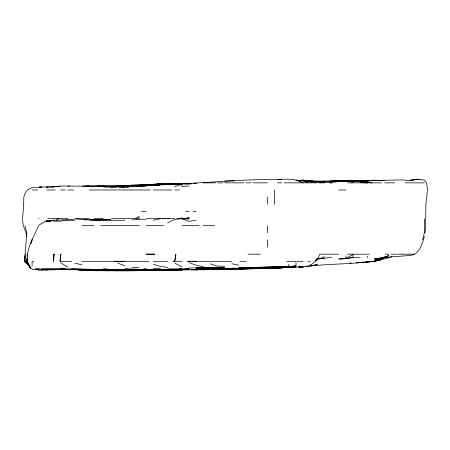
<?xml version="1.0" encoding="UTF-8"?>
<svg xmlns="http://www.w3.org/2000/svg" width="450" height="450" viewBox="0 0 450 450"><rect width="100%" height="100%" fill="white"/><g stroke="black" fill="none" stroke-linecap="round" stroke-linejoin="round"><path stroke-width="0.67" d="M53.499 261.309L53.505 254.177L54.321 254.177L53.505 261.309L53.505 254.177M24.975 255.206L24.874 261.309L24.975 255.206L25.599 254.177L26.032 254.177M23.67 204.249L23.805 197.117L24.975 193.601L27.399 189.984L32.108 187.504L41.833 187.048M24.806 261.309L24.975 256.404M425.031 232.779L425.599 225.647L425.902 204.249L427.5 189.984L426.668 182.857L424.378 180.096L417.246 179.303L410.113 180.411L410.113 180.849L402.981 179.876L374.451 180.495M23.788 204.249L22.5 218.514L23.282 225.647L26.004 232.779L26.792 236.672M27.203 258.716L26.938 261.309L30.471 268.442M27.467 256.123L27.664 254.177L27.45 256.123M27.236 258.069L26.876 261.309L30.729 268.442L26.938 261.309L27.326 254.177L29.093 247.044L32.108 239.974M25.065 254.177L26.826 232.779L24.975 225.647M174.752 261.191L175.905 254.177L174.752 261.309L173.199 261.309L181.884 261.309M32.108 268.442L30.375 268.442L27.006 261.309L27.293 260.01M422.595 239.912L424.378 232.779L424.378 218.807M424.378 236.362C422.168 243.962 419.535 254.531 410.113 255.42C398.188 256.601 385.971 256.444 374.451 260.128L384.176 257.676M30.966 243.152L31.939 239.912L38.694 225.647L39.24 224.961L46.373 220.736L47.672 220.753M31.061 243.152L32.108 239.574M315.287 260.955L317.396 259.549L319.849 254.177L338.794 254.177M315.636 260.297L317.396 258.278L315.399 261.309L310.264 265.556L303.131 267.024L267.469 267.002L281.734 266.496L274.601 266.822L288.866 266.811L295.999 265.742L295.999 262.356M56.379 220.314L58.297 218.514M61.358 254.177L60.637 254.722L60.075 261.309L60.637 254.177L60.637 261.309L71.724 261.309M53.505 254.751L54.321 254.177M135.546 218.514L139.089 216.382L139.089 218.514L117.984 218.514M181.884 217.699L180.349 218.514L176.85 218.514M167.619 222.913L174.752 219.398L181.884 218.717L189.017 218.818L181.884 218.784M317.396 259.549L324.529 256.635M152.061 184.646L153.354 184.162L160.487 183.684M174.752 186.739L181.884 184.202L181.884 186.441L189.017 185.974M122.884 186.013L124.824 185.445L131.957 185.243L130.016 185.67M129.364 185.591C139.337 183.454 149.709 185.912 159.84 184.899M391.961 256.68C381.864 259.965 371.498 262.294 360.838 262.541M153.354 220.213L160.487 218.649M412.706 180.281L414.006 180M415.299 179.719L417.246 179.303M47.672 220.815L46.373 220.815L53.505 220.365L46.373 221.85L53.505 220.196L67.77 219.729M385.476 257.394L386.769 257.119M155.947 184.236C164.002 182.222 172.373 184.826 180.585 183.909L160.487 184.236L180.585 183.876L174.752 183.847M53.505 220.326L46.373 221.681L53.505 220.477M381.583 258.227L387.422 257.192L381.583 258.216M410.113 180.315L417.246 179.072L419.839 179.758M196.149 220.146L189.017 221.349L181.884 218.717M53.505 221.231L60.637 221.136L74.903 218.97L96.3 220.05L110.565 219.662M100.187 186.474L103.433 185.957L131.957 185.692L116.398 186.092L124.824 185.991M156.6 184.281L158.541 183.982M253.204 268.425L246.071 269.072L238.939 269.038L243.478 268.881M295.352 267.053L288.866 266.782L295.999 265.742M318.69 258.727L331.661 257.304M367.318 261.934L374.451 261.309L381.583 259.487L374.451 261.349L365.377 262.046L372.397 261.309C351.776 264.195 330.941 263.79 310.264 265.972L317.396 264.521L310.264 266.108L305.077 266.383M203.282 182.824C229.354 180.579 255.583 179.336 281.734 179.409L278.494 179.438M85.922 186.109C98.843 185.434 111.864 187.059 124.824 186.3L67.77 186.075M317.396 182.008L331.661 182.008L338.794 181.361L360.186 181.502L367.318 182.857L381.583 182.857M284.327 267.502L275.901 267.789M285.626 267.384L290.166 267.075M283.68 267.525L275.901 267.784M285.626 267.362L295.999 267.081M87.868 186.097L89.168 185.996L82.682 186.081M162.433 184.708L174.752 183.982M57.398 269.336L53.505 269.646L58.044 269.319M239.788 268.442L238.939 268.504L240.097 268.442M291.459 267.081L281.734 267.756L292.759 267.092M356.299 262.676L357.593 262.575M56.745 269.314L54.152 269.511L77.496 269.494L76.196 269.28M238.939 268.639L241.599 268.442M161.786 184.748L167.619 184.314M294.053 267.097L274.601 268.183L231.812 268.144M319.343 181.586L331.661 180.759L370.564 180.669M333.608 181.142L345.926 180.816L331.661 180.996L358.892 180.743M131.957 219.926L139.089 219.442M168.266 269.64L172.806 269.336M166.326 269.319L160.487 269.584L167.619 269.466L153.354 269.809L174.752 269.511L189.017 268.762M248.006 268.571L249.947 268.442M181.884 269.246L189.017 268.808M299.239 266.743L301.185 266.614M110.565 219.347L96.3 220.157L89.168 219.949L103.433 219.803L96.3 220.022M69.716 269.331L74.903 269.567L66.471 269.325C104.946 270.636 143.415 270.838 181.884 269.994L160.487 270.202L181.884 269.584L174.752 269.364L185.124 269.392L169.566 269.584L196.149 269.955L209.762 269.331L196.149 269.646L210.414 269.314M238.939 268.504L239.929 268.442M258.39 268.104L262.282 267.975M56.745 186.632L53.505 186.829L60.637 185.979L69.716 186.075M58.691 186.514L59.991 186.441M264.229 267.975L253.204 268.841L203.282 269.752L196.149 269.528L203.282 269.752L211.708 269.325M318.69 258.683L324.529 258.339M197.443 269.786L190.963 269.781M199.389 269.668L205.228 269.308M224.679 269.364L217.547 269.061L224.679 269.359L233.752 268.892L229.213 268.875M153.354 184.506L139.742 184.967L159.84 184.877L139.089 185.338M49.613 269.775L39.24 270.186L36.63 269.314M114.351 261.309L124.824 261.309M356.299 262.806L360.186 262.592M163.732 269.786L157.894 270.006M285.626 267.249L288.866 267.081M292.106 267.075L281.734 267.834L241.47 268.442L242.786 268.408M203.282 182.554L181.884 183.836L191.61 183.403M331.009 181.305L324.529 181.614L338.794 180.793L354.999 180.833M65.824 269.314L53.505 269.381L77.496 269.522M187.718 183.819L191.61 183.662L184.477 183.825L191.61 183.667M368.618 180.675L374.451 180.411L367.971 180.669M145.575 270.219L143.629 270.309L146.222 270.225L143.629 270.371L151.408 270.248M162.433 269.899L165.026 269.781M213.007 269.325L199.389 269.606L209.762 269.331M277.847 179.336C286.386 179.089 295.431 178.464 303.131 182.857L295.999 180.039L303.131 180.787L301.832 180.726M191.61 183.465L167.619 184.506L172.159 184.365M196.149 183.268L193.556 183.381L196.149 183.324L194.85 183.375M312.21 181.086L303.131 180.163L297.945 180.388L303.131 180.163L312.857 181.091M360.186 182.025L367.318 181.71L371.936 182.857L367.318 181.8L360.186 182.002L367.318 181.71L360.186 181.817L361.485 182.002M162.433 269.854L164.379 269.769M331.661 182.008L336.848 181.789L324.529 181.991M65.177 269.331L39.24 269.848L32.108 269.28M165.673 269.764L146.222 270.141L160.487 270.152L189.017 269.213L184.477 269.291M188.37 269.775C173.441 269.544 158.552 270.832 143.629 270.495L146.222 270.371L143.629 270.422M353.059 180.906L384.829 180.315M61.937 269.319L53.505 269.831L41.833 269.741M108.619 270.681L89.168 270.619L82.035 269.781L85.922 270.129M203.282 268.543L217.547 268.886L224.679 268.605L196.149 268.712M224.679 181.097L234.405 180.765L231.812 180.827M358.892 180.681L374.451 180.624L369.264 180.675M189.017 268.037L217.547 267.576L196.149 267.761M117.698 270.748L124.824 270.478L119.638 270.608M137.796 270.681L124.824 270.928L103.433 270.506L123.531 270.236M199.389 269.505L206.522 269.319M103.433 220.551L124.824 220.202M187.718 268.667L189.017 268.622M225.326 269.117L231.812 268.898L230.513 268.869M275.901 267.643L279.141 267.536M288.866 267.199L292.759 267.064M231.812 268.869L225.326 269.027L274.601 267.727L268.121 267.919M260.336 268.29L281.734 267.834L268.121 267.952M181.884 268.768L167.619 268.914M199.389 269.398L201.982 269.319M249.317 267.964L260.336 267.986L246.071 268.324L266.175 267.969M103.433 186.148L97.594 186.317L110.565 186.379L97.594 186.154M316.749 181.744L310.264 181.924L325.822 181.226M62.584 269.286L60.637 269.342L89.168 269.904L85.275 269.769M184.477 183.819L191.61 183.757L186.424 183.819M117.045 186.272L89.168 186.3M119.638 186.199L138.442 186.171M142.335 186.081L146.222 185.979L103.433 186.294L142.335 186.373M179.291 268.937L181.237 268.881M231.812 269.016L244.356 268.442L238.939 268.875L225.326 268.898L226.62 268.875M217.547 268.847L224.679 268.667L217.547 268.824M59.991 186.412L46.373 187.076L47.672 187.054M108.619 186.531L117.698 186.345M345.926 180.889L367.318 180.624L360.186 180.63M167.681 218.514L174.752 218.357M349.813 263.053L351.113 263.031M64.53 269.325L95.001 270.467L82.682 270.208M131.957 185.692L117.698 185.917L154.654 185.552L139.742 185.625M52.211 186.981L53.505 186.958L39.24 187.048L41.833 187.138M41.833 269.477L46.373 269.404L41.833 269.471M117.698 185.777L124.824 185.664M149.468 185.642L146.222 185.687L149.468 185.698M150.761 185.619L154.654 185.614M253.856 267.418L267.469 267.058L253.204 267.553L238.939 267.446L251.91 267.412M225.326 268.914L231.159 268.875M118.991 186.975L128.717 186.902L124.824 186.902M82.035 270.225L95.001 270.416M104.726 270.602L99.54 270.658L117.698 270.523L103.433 270.056M122.231 186.975L124.824 186.953M105.373 269.724L103.433 269.668L131.957 270.107M97.594 270.675L96.3 270.686L110.565 270.72L99.54 270.675M136.496 270.439L125.477 270.214M126.771 186.975L128.717 186.958M172.159 184.303L124.824 186.739L103.433 186.868L112.506 186.975M140.389 185.625L146.222 185.58M196.149 268.493L216.894 268.819M131.31 269.775L117.698 269.781L103.433 268.982L117.698 269.837L153.354 269.854L131.957 269.775M85.275 270.236L95.001 270.472M203.282 182.857L209.526 182.857M210.414 182.857L215.758 182.857M217.547 182.857L223.155 182.857M224.679 182.857L231.109 182.857M231.812 182.857L243.889 182.857M246.071 182.857L251.145 182.857M253.204 182.857L267.469 182.857M277.341 182.857L281.734 182.857M284.074 182.857L288.866 182.857M289.327 182.857L313.172 182.857M321.283 182.098L324.529 182.171L310.264 181.665L314.634 182.857L317.396 182.857M319.084 182.857L324.529 182.857M347.839 182.857L353.059 182.857M353.16 182.857L360.186 182.857M360.771 182.857L367.318 183.071M384.615 182.857L394.774 182.857M405.219 182.857L424.378 182.857M167.619 183.735L180.585 184.252M32.108 189.984L37.558 189.984M46.777 189.984L55.102 189.984M60.637 189.984L65.278 189.984M67.77 189.984L73.778 189.984M89.168 189.984L116.741 189.984M117.698 189.984L124.689 189.984M124.824 189.984L150.03 189.984M153.354 189.984L171.748 189.984M174.752 189.984L179.325 189.984M338.794 189.984L345.926 189.984M141.514 211.382L146.222 211.382M185.676 211.382L189.017 211.382M192.954 211.382L196.149 211.382M38.734 218.514L39.24 218.514M47.88 218.514L67.77 218.514M76.067 218.514L89.168 218.514M94.371 218.514L103.185 218.514M111.476 218.514L117.698 218.514M146.396 218.514L153.354 218.514M154.041 218.514L160.487 218.514M162.338 218.514L165.414 218.514M160.487 218.453L169.712 218.514M181.884 218.514L185.597 218.514L189.017 217.08L189.017 218.514M82.035 225.647L94.292 225.647M100.884 225.647L139.264 225.647M146.222 225.647L163.659 225.647M181.884 225.647L199.271 225.647M203.282 225.647L214.588 225.647M248.012 254.177L260.336 254.177M347.49 254.177L353.059 254.177M353.402 254.177L369.259 254.177M385.267 254.177L388.716 254.177M391.056 254.177L395.848 254.177M396.759 254.177L402.772 254.177M402.981 254.177L409.995 254.177M410.113 254.177L414.517 254.177M27.118 261.309L24.975 261.309L24.975 261.821L29.053 265.191M33.812 261.309L32.108 261.309L32.108 266.181M82.035 261.309L148.866 261.309M153.354 261.309L167.619 261.309M231.812 261.309L187.594 261.309L196.149 261.309M240.002 261.309L246.071 261.309M286.779 261.309L295.999 261.309M297.017 261.309L303.131 261.309M307.991 261.309L310.264 261.309M35.376 268.442L39.24 268.442L39.24 267.93M41.057 268.442L53.505 268.442M54.27 268.442L60.637 268.442M143.741 268.442L146.222 268.442M153.354 268.442L160.487 268.442M87.221 269.719L82.035 269.719L89.168 269.696L78.789 269.331M117.698 270.838L103.433 270.675M139.089 219.234L146.222 219.263M60.637 268.723L65.177 268.746M146.222 185.023L153.354 185.062M83.329 186.486L103.433 186.244L97.594 186.143M286.92 267.041L281.734 267.007L288.866 267.109M199.389 269.46L203.282 269.488M124.824 270.248L139.089 270.225L110.565 270.017L71.663 268.869M110.565 270.039L117.698 270.096M325.822 181.237L310.264 180.849L312.857 181.131M224.679 266.203L217.547 266.124L210.414 263.903M180.585 269.325L181.884 269.342L178.644 269.331M180.585 184.151L168.266 183.853M92.407 269.246L60.637 268.808M82.035 269.775L89.168 270.517L95.001 270.596L79.442 269.747M117.045 186.981L110.565 186.874L115.751 186.981M297.945 180.478L303.131 180.574L308.098 182.857L303.131 180.979L310.264 181.479L314.634 182.857M89.168 269.854L96.3 269.977L90.461 269.764M83.329 269.736L89.168 270.517L95.001 270.579M89.168 270.517L96.3 270.765L112.506 270.338M268.121 267.829L270.062 267.879M179.291 269.325L181.884 269.398M288.866 266.782L295.999 267.002M110.565 270.371L117.698 270.613M410.113 180.191L411.412 180.236M66.471 269.319L67.77 269.364M131.957 267.278L139.089 267.531M96.947 269.319L105.373 269.679M75.549 269.319L77.496 269.392M87.221 219.831L83.981 219.696L86.574 219.825M67.77 220.112L74.903 220.404M360.186 257.777L353.059 257.439L345.926 258.581L338.794 259.031L345.926 258.593L353.059 257.439L353.059 254.537L345.926 258.306L345.926 255.696M297.945 180.534L300.538 180.658M249.964 267.986L253.204 268.149M110.565 269.432L117.045 269.752M80.089 269.769L89.168 270.422L87.221 270.248M383.529 180.664L381.583 180.529L382.882 180.669M82.035 270.141L74.903 269.443L82.035 270.141L79.442 269.775M303.131 180.169L307.671 180.681M308.964 180.827L310.264 180.973M167.619 267.407L160.487 266.484L153.354 264.195M36 269.314L38.593 269.657M80.089 269.747L82.035 270.011M362.779 182.194L367.318 182.857M329.738 182.857L331.661 183.156M203.282 266.709L196.149 265.213L189.017 262.676M231.812 263.734L238.939 265.264M74.903 263.121L82.035 264.909M117.698 263.109L124.824 265.843M174.752 263.121L181.884 266.867M60.637 262.733L67.77 267.12M27.017 263.137L24.975 261.309L29.256 265.59M29.239 265.382L25.408 261.309L30.381 267.424M30.066 266.794L26.269 261.309L29.931 266.794M27.473 261.906L28.181 263.093M27.006 261.309L29.019 264.876M367.318 256.14L367.318 257.687M310.264 264.442L310.264 265.556M288.866 264.257L288.866 266.13M274.601 189.984L274.601 204.249M267.469 197.117L267.469 204.249M267.469 225.647L267.469 232.779M267.469 239.912L267.469 247.044M46.373 220.736L46.373 221.164M388.716 255.741L381.583 257.968L374.451 258.733L381.583 257.929L388.716 255.741M47.672 269.758L46.373 269.893L47.672 269.764M154.783 254.177L146.222 254.177L154.783 254.177M160.487 270.067L146.222 270.557L160.487 270.101M183.178 269.758L181.884 269.843L183.178 269.786M364.078 262.131L360.838 262.333L364.078 262.136M57.398 269.308L53.505 269.539L57.398 269.319M281.734 267.632L274.601 268.054L281.734 267.632M274.601 267.188L267.469 267.548L281.734 266.867L274.601 267.188M324.529 181.209L317.396 181.513L324.529 181.221M353.059 181.901L351.113 181.98L353.059 181.901M374.451 180.214L367.318 180.478L381.583 180.484L374.451 180.214M256.449 267.981L253.204 268.093L256.449 267.986M191.61 183.487L189.017 183.578L191.61 183.516M264.876 267.986L260.336 268.11L267.469 268.048L264.876 267.969M180.585 183.904L174.752 184.056L180.585 183.938M174.752 269.404L169.566 269.539L174.752 269.404M153.354 185.546L148.168 185.664L153.354 185.563M281.734 266.687L274.601 266.822L281.734 266.687M217.547 267.666L210.414 267.773L224.679 267.75L217.547 267.666M151.408 270.225L146.222 270.287L151.408 270.231M303.131 266.979L298.592 266.985L303.131 266.979M139.089 269.347L124.824 269.004L139.089 269.347M131.957 186.171L124.824 186.126L131.957 186.204M364.078 180.681L360.186 180.591L364.078 180.669M310.264 181.446L305.077 181.322L310.264 181.479M124.177 186.969L117.698 186.767L124.177 186.964M89.168 270.051L83.981 269.769L89.168 270.051"/></g></svg>
